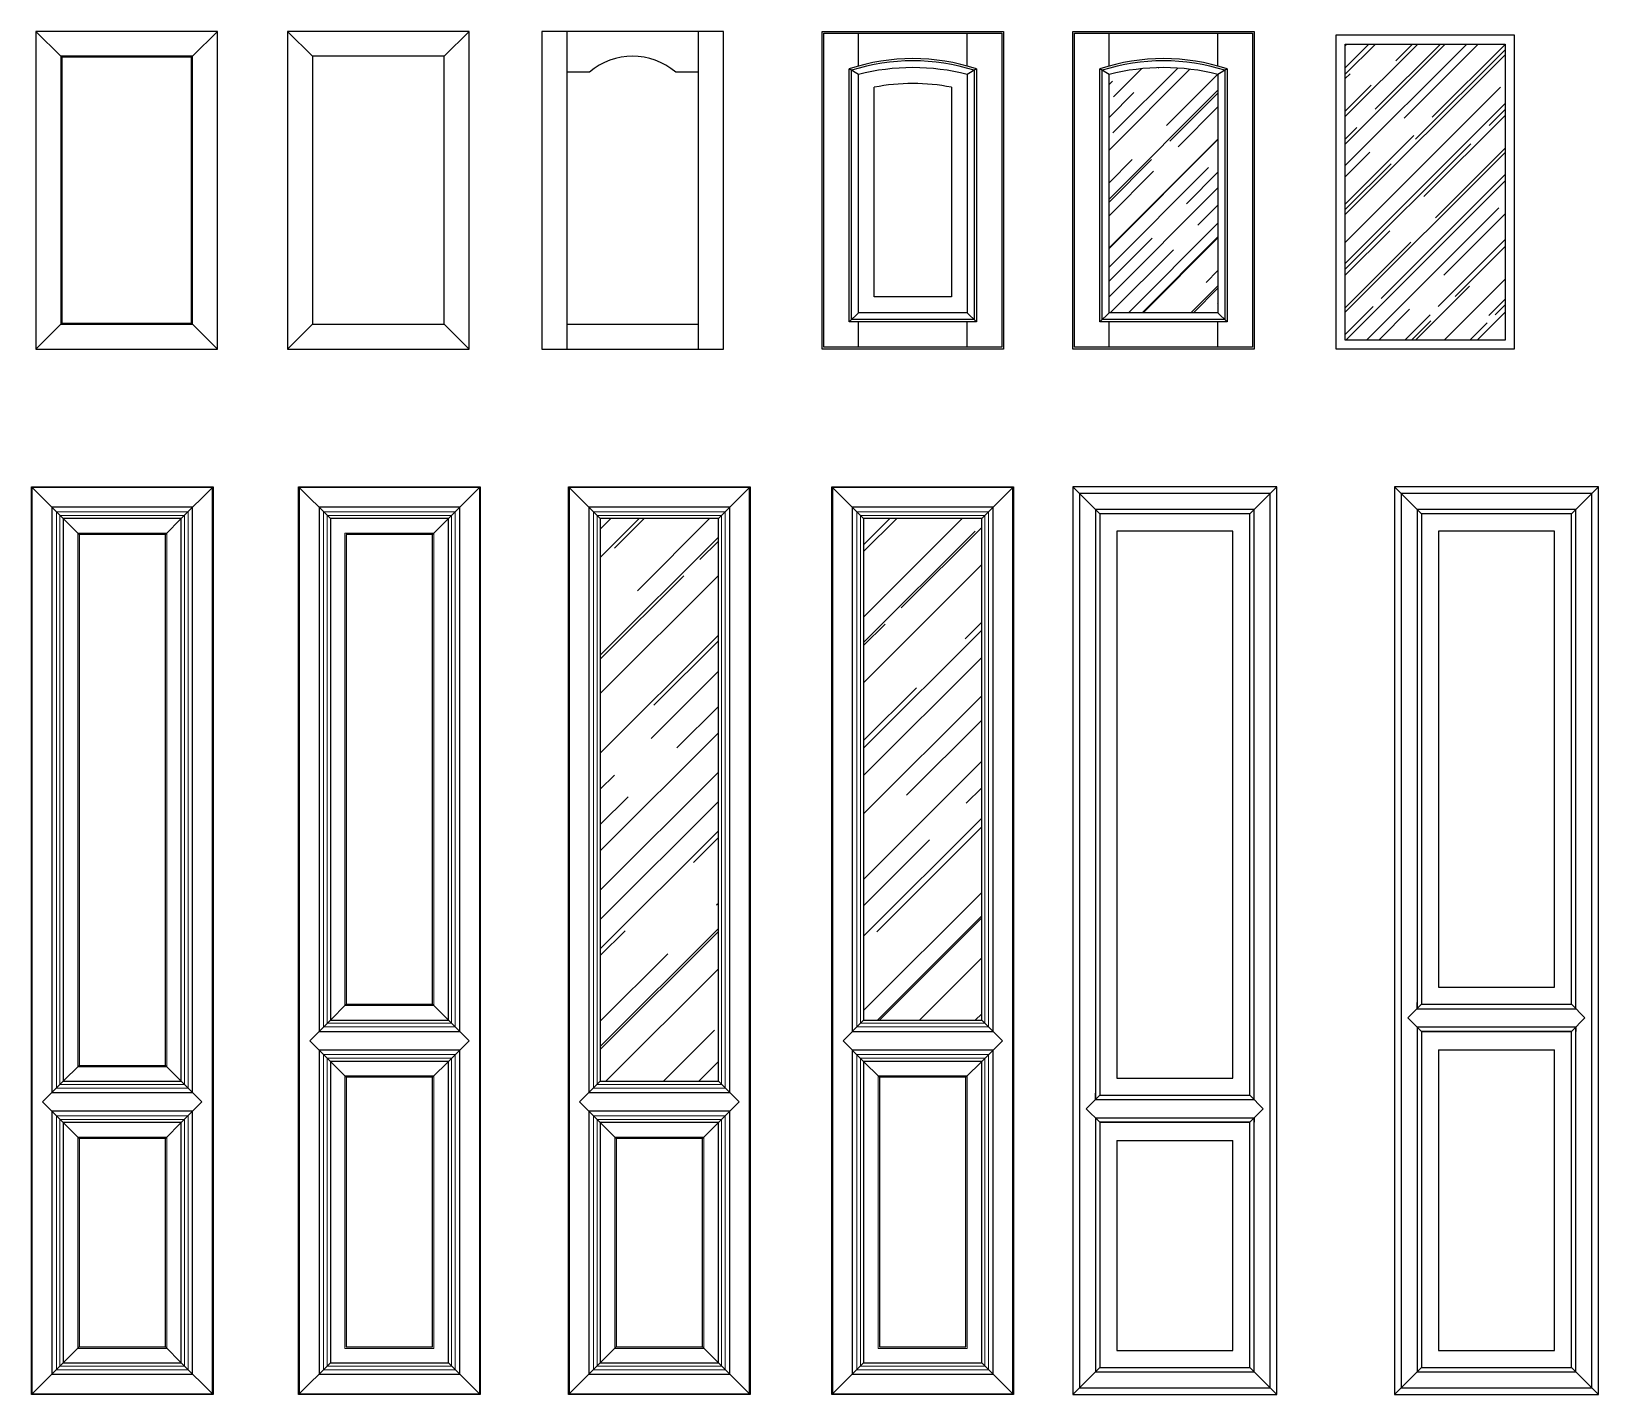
# Model space of a CAD drawing. Header units: inches. Extents: x 43475 to 46927, y 741 to 3744.
import ezdxf

# ---------------------------------------------------------------- set-up
doc = ezdxf.new("R2010")
doc.units = ezdxf.units.IN
doc.header["$MEASUREMENT"] = 0
doc.layers.add('主色线', color=29, linetype='Continuous', lineweight=5)
doc.layers.add('粗实线', color=7, linetype='Continuous')

msp = doc.modelspace()

# ---------------------------------------------------------------- hatches: boundary and pattern name
h = msp.add_hatch()
h.set_pattern_fill('AR-RROOF', color=4, scale=6, angle=45)
h.set_pattern_definition([(45, (-83818.34, -29406.15), (129.31569, 344.84184), [2286, -304.8, 762, -152.4]), (45, (-83728.9, -29208.95), (-251.08796, 35.5618), [457.2, -50.292, 914.4, -114.3]), (45, (-83856.05, -29260.67), (488.16672, 632.56924), [1219.2, -213.36, 609.6, -152.4])])
h.paths.add_polyline_path([(44728.5, 1431.1), (44988.6, 1431.1), (44988.6, 2670.7), (44728.5, 2670.7)])
h = msp.add_hatch()
h.set_pattern_fill('AR-RROOF', color=4, scale=6, angle=45)
h.set_pattern_definition([(45, (-84128.36, -29406.15), (129.31569, 344.84184), [2286, -304.8, 762, -152.4]), (45, (-84038.91, -29208.95), (-251.08796, 35.5618), [457.2, -50.292, 914.4, -114.3]), (45, (-84166.07, -29260.67), (488.16672, 632.56924), [1219.2, -213.36, 609.6, -152.4])])
h.paths.add_polyline_path([(45308.6, 1565.7), (45568.7, 1565.7), (45568.7, 2670.7), (45308.6, 2670.7)])
at = {"layer": '主色线'}
h = msp.add_hatch(dxfattribs=at)
h.set_pattern_fill('AR-RROOF', color=4, scale=3, angle=45, style=0)
h.set_pattern_definition([(45, (28527.71, 1663.125), (64.65784, 172.42092), [1143, -152.4, 381, -76.2]), (45, (28572.43, 1761.73), (-125.544, 17.7809), [228.6, -25.146, 457.2, -57.15]), (45, (28508.85, 1735.865), (244.08336, 316.28462), [609.6, -106.68, 304.8, -76.2])])
h.paths.add_polyline_path([(46369.5, 3063.9), (46721.5, 3063.9), (46721.5, 3715.9), (46369.5, 3715.9)])
h = msp.add_hatch(dxfattribs=at)
h.set_pattern_fill('AR-RROOF', color=4, scale=3, angle=45, style=0)
h.set_pattern_definition([(45, (-74620.494, -40906.59), (64.657844, 172.420918), [1143, -152.4, 381, -76.2]), (45, (-74575.77, -40807.99), (-125.54398, 17.78091), [228.6, -25.146, 457.2, -57.15]), (45, (-74639.35, -40833.85), (244.083361, 316.28462), [609.6, -106.68, 304.8, -76.2])])
edge = h.paths.add_edge_path()
edge.add_arc((45969, 3176.4), 487.5, 75.75, 104.25)
edge.add_line((45849, 3648.9), (45849, 3123.9))
edge.add_line((45849, 3123.9), (46089, 3123.9))
edge.add_line((46089, 3123.9), (46089, 3648.9))

# ---------------------------------------------------------------- linework, layer by layer
for p, q in [((43540.4, 3688.9), (43485.4, 3743.9)), ((43830.4, 3688.9), (43885.4, 3743.9)), ((44094.4, 3688.9), (44039.4, 3743.9)), ((44384.4, 3688.9), (44439.4, 3743.9)), ((44654.6, 3743.9), (44654.6, 3043.9)), ((44944.6, 3043.9), (44944.6, 3743.9)), ((45276.9, 3103.9), (45276.9, 3661.6)), ((45556.9, 3661.6), (45556.9, 3103.9)), ((45829, 3103.9), (45829, 3661.3)), ((46109, 3661.3), (46109, 3103.9)), ((44704.6, 3653.9), (44654.6, 3653.9)), ((44944.6, 3653.9), (44894.6, 3653.9)), ((45296.9, 3123.9), (45296.9, 3648.9)), ((45536.9, 3648.9), (45536.9, 3123.9)), ((45849, 3123.9), (45849, 3648.9)), ((46089, 3648.9), (46089, 3123.9)), ((45331.9, 3158.9), (45331.9, 3620.8)), ((45501.9, 3620.8), (45501.9, 3158.9)), ((45501.9, 3158.9), (45331.9, 3158.9)), ((45536.9, 3123.9), (45296.9, 3123.9)), ((46089, 3123.9), (45849, 3123.9)), ((43540.4, 3098.9), (43485.4, 3043.9)), ((43830.4, 3098.9), (43885.4, 3043.9)), ((44094.4, 3098.9), (44039.4, 3043.9)), ((44384.4, 3098.9), (44439.4, 3043.9)), ((44654.6, 3098.9), (44944.6, 3098.9)), ((45556.9, 3103.9), (45276.9, 3103.9)), ((46109, 3103.9), (45829, 3103.9)), ((46219, 2740.7, 0), (45769, 2740.7, 0)), ((45769, 2740.7, 0), (45769, 1340.7, 0)), ((46219, 1388.8, 0), (46219, 2740.7, 0)), ((46927.5, 2740.7, 0), (46477.5, 2740.7, 0)), ((46477.5, 2740.7, 0), (46477.5, 1540.7, 0)), ((46927.5, 1588.8, 0), (46927.5, 2740.7, 0)), ((46159, 2680.7, 0), (45829, 2680.7, 0)), ((45829, 2680.7, 0), (45829, 1400.7, 0)), ((46159, 1400.7, 0), (46159, 2680.7, 0)), ((46867.5, 2680.7, 0), (46537.5, 2680.7, 0)), ((46537.5, 2680.7, 0), (46537.5, 1600.7, 0)), ((46867.5, 1600.7, 0), (46867.5, 2680.7, 0)), ((46121.5, 2643.2, 0), (45866.5, 2643.2, 0)), ((45866.5, 2643.2, 0), (45866.5, 1438.2, 0)), ((46121.5, 1438.2, 0), (46121.5, 2643.2, 0)), ((46830, 2643.2, 0), (46575, 2643.2, 0)), ((46575, 2643.2, 0), (46575, 1638.2, 0)), ((46830, 1638.2, 0), (46830, 2643.2, 0)), ((46575, 1638.2, 0), (46830, 1638.2, 0)), ((46537.5, 1600.7, 0), (46507.5, 1570.7, 0)), ((46537.5, 1600.7, 0), (46867.5, 1600.7, 0)), ((46867.5, 1600.7, 0), (46897.4, 1570.7, 0)), ((46927.5, 740.7, 0), (46927.5, 1588.8, 0)), ((46507.5, 1570.7, 0), (46537.5, 1540.7, 0)), ((46897.4, 1570.7, 0), (46867.5, 1540.7, 0)), ((46477.5, 1540.7, 0), (46477.5, 740.7, 0)), ((46537.5, 1540.7, 0), (46537.5, 1480.7, 0)), ((46867.5, 1540.7, 0), (46537.5, 1540.7, 0)), ((46867.5, 1480.7, 0), (46867.5, 1540.7, 0)), ((46575, 1500.6, 0), (46575, 838.2, 0)), ((46575, 1500.6, 0), (46830, 1500.6, 0)), ((46830, 838.2, 0), (46830, 1500.6, 0)), ((46537.5, 1480.7, 0), (46537.5, 800.7, 0)), ((46867.5, 800.7, 0), (46867.5, 1480.7, 0)), ((45866.5, 1438.2, 0), (46121.5, 1438.2, 0)), ((45829, 1400.7, 0), (45799, 1370.7, 0)), ((45829, 1400.7, 0), (46159, 1400.7, 0)), ((46159, 1400.7, 0), (46188.9, 1370.7, 0)), ((46219, 740.7, 0), (46219, 1388.8, 0)), ((45799, 1370.7, 0), (45829, 1340.7, 0)), ((46188.9, 1370.7, 0), (46159, 1340.7, 0)), ((45769, 1340.7, 0), (45769, 740.7, 0)), ((45829, 1340.7, 0), (46159, 1340.7, 0)), ((45829, 1340.7, 0), (45829, 1280.7, 0)), ((46159, 1340.7, 0), (45829, 1340.7, 0)), ((46159, 1280.7, 0), (46159, 1340.7, 0)), ((45829, 1280.7, 0), (45829, 800.7, 0)), ((45866.5, 1300.6, 0), (45866.5, 838.2, 0)), ((45866.5, 1300.6, 0), (46121.5, 1300.6, 0)), ((46121.5, 838.2, 0), (46121.5, 1300.6, 0)), ((46159, 800.7, 0), (46159, 1280.7, 0)), ((45866.5, 838.2, 0), (46121.5, 838.2, 0)), ((46575, 838.2, 0), (46830, 838.2, 0)), ((45829, 800.7, 0), (46159, 800.7, 0)), ((46537.5, 800.7, 0), (46867.5, 800.7, 0)), ((45769, 740.7, 0), (46219, 740.7, 0)), ((46477.5, 740.7, 0), (46927.5, 740.7, 0))]:
    msp.add_line(p, q)
at = {"color": 250}
for p, q in [((43545.4, 2670.7, 0), (43475.4, 2740.7, 0)), ((43805.5, 2670.7, 0), (43875.5, 2740.7, 0)), ((44134, 2670.7, 0), (44064, 2740.7, 0)), ((44394.1, 2670.7, 0), (44464.1, 2740.7, 0)), ((44728.5, 2670.7, 0), (44658.5, 2740.7, 0)), ((44988.6, 2670.7, 0), (45058.6, 2740.7, 0)), ((45308.6, 2670.7, 0), (45238.6, 2740.7, 0)), ((45568.7, 2670.7, 0), (45638.7, 2740.7, 0)), ((46204, 2725.7, 0), (45784, 2725.7, 0)), ((45784, 2725.7, 0), (45784, 1340.7, 0)), ((46204, 1355.7, 0), (46204, 2725.7, 0)), ((46912.5, 2725.7, 0), (46492.5, 2725.7, 0)), ((46492.5, 2725.7, 0), (46492.5, 1540.7, 0)), ((46912.5, 1555.7, 0), (46912.5, 2725.7, 0)), ((43545.4, 2670.7, 0), (43580.4, 2635.7, 0)), ((43770.5, 2635.7, 0), (43805.5, 2670.7, 0)), ((44359.1, 2635.7, 0), (44394.1, 2670.7, 0)), ((46169, 2690.7, 0), (45819, 2690.7, 0)), ((45819, 2690.7, 0), (45819, 1390.7, 0)), ((46169, 1390.7, 0), (46169, 2690.7, 0)), ((46877.5, 2690.7, 0), (46527.5, 2690.7, 0)), ((46527.5, 2690.7, 0), (46527.5, 1590.7, 0)), ((46877.5, 1590.7, 0), (46877.5, 2690.7, 0)), ((44169, 1600.7, 0), (44134, 1565.7, 0)), ((44359.1, 1600.7, 0), (44394.1, 1565.7, 0)), ((46527.5, 1590.7, 0), (46527.5, 1604.8, 0)), ((46527.5, 1590.7, 0), (46877.5, 1590.7, 0)), ((46877.5, 1590.7, 0), (46877.5, 1604.8, 0)), ((44134, 1565.7, 0), (44088.5, 1520.2, 0)), ((44394.1, 1565.7, 0), (44439.6, 1520.2, 0)), ((45308.6, 1565.7, 0), (45263.1, 1520.2, 0)), ((45568.7, 1565.7, 0), (45614.2, 1520.2, 0)), ((46912.5, 755.7, 0), (46912.5, 1573.8, 0)), ((44134, 1474.8, 0), (44088.5, 1520.2, 0)), ((44394.1, 1474.8, 0), (44439.6, 1520.2, 0)), ((45308.6, 1474.8, 0), (45263.1, 1520.2, 0)), ((45568.7, 1474.8, 0), (45614.2, 1520.2, 0)), ((46492.5, 1540.7, 0), (46492.5, 755.7, 0)), ((46527.5, 1550.7, 0), (46877.5, 1550.7, 0)), ((46527.5, 1550.7, 0), (46527.5, 790.7, 0)), ((46527.5, 1550.7, 0), (46527.5, 1540.7, 0)), ((46877.5, 790.7, 0), (46877.5, 1550.7, 0)), ((46877.5, 1550.7, 0), (46877.5, 1540.7, 0)), ((43580.4, 1466.1, 0), (43545.4, 1431.1, 0)), ((43770.5, 1466.1, 0), (43805.5, 1431.1, 0)), ((44134, 1474.8, 0), (44169, 1439.8, 0)), ((44359.1, 1439.8, 0), (44394.1, 1474.8, 0)), ((45308.6, 1474.8, 0), (45343.6, 1439.8, 0)), ((45533.7, 1439.8, 0), (45568.7, 1474.8, 0)), ((43545.4, 1431.1, 0), (43499.9, 1385.6, 0)), ((43805.5, 1431.1, 0), (43850.9, 1385.6, 0)), ((44728.5, 1431.1, 0), (44683, 1385.6, 0)), ((44988.6, 1431.1, 0), (45034.1, 1385.6, 0)), ((43545.4, 1340.1, 0), (43499.9, 1385.6, 0)), ((43805.5, 1340.1, 0), (43850.9, 1385.6, 0)), ((44728.5, 1340.1, 0), (44683, 1385.6, 0)), ((44988.6, 1340.1, 0), (45034.1, 1385.6, 0)), ((45819, 1390.7, 0), (45819, 1404.8, 0)), ((45819, 1390.7, 0), (46169, 1390.7, 0)), ((46169, 1390.7, 0), (46169, 1404.8, 0)), ((45819, 1350.7, 0), (46169, 1350.7, 0)), ((45819, 1350.7, 0), (45819, 790.7, 0)), ((45819, 1350.7, 0), (45819, 1340.7, 0)), ((46169, 790.7, 0), (46169, 1350.7, 0)), ((46169, 1350.7, 0), (46169, 1340.7, 0)), ((46204, 755.7, 0), (46204, 1373.8, 0)), ((43545.4, 1340.1, 0), (43580.4, 1305.1, 0)), ((43770.5, 1305.1, 0), (43805.5, 1340.1, 0)), ((44728.5, 1340.1, 0), (44763.5, 1305.1, 0)), ((44953.6, 1305.1, 0), (44988.6, 1340.1, 0)), ((45784, 1340.7, 0), (45784, 755.7, 0)), ((43580.4, 845.7, 0), (43545.4, 810.7, 0)), ((43770.5, 845.7, 0), (43805.5, 810.7, 0)), ((44763.5, 845.7, 0), (44728.5, 810.7, 0)), ((44953.6, 845.7, 0), (44988.6, 810.7, 0)), ((43545.4, 810.7, 0), (43475.4, 740.7, 0)), ((43805.5, 810.7, 0), (43875.5, 740.7, 0)), ((44134, 810.7, 0), (44064, 740.7, 0)), ((44394.1, 810.7, 0), (44464.1, 740.7, 0)), ((44728.5, 810.7, 0), (44658.5, 740.7, 0)), ((44988.6, 810.7, 0), (45058.6, 740.7, 0)), ((45308.6, 810.7, 0), (45238.6, 740.7, 0)), ((45568.7, 810.7, 0), (45638.7, 740.7, 0)), ((45819, 790.7, 0), (46169, 790.7, 0)), ((46527.5, 790.7, 0), (46877.5, 790.7, 0)), ((45784, 755.7, 0), (46204, 755.7, 0)), ((46492.5, 755.7, 0), (46912.5, 755.7, 0))]:
    msp.add_line(p, q, dxfattribs=at)
at = {"color": 2}
msp.add_line((46537.5, 1540.7, 0), (46867.5, 1540.7, 0), dxfattribs=at)
for points in [[(43485.4, 3043.9), (43885.4, 3043.9), (43885.4, 3743.9), (43485.4, 3743.9)], [(44039.4, 3043.9), (44439.4, 3043.9), (44439.4, 3743.9), (44039.4, 3743.9)], [(44599.6, 3043.9), (44999.6, 3043.9), (44999.6, 3743.9), (44599.6, 3743.9)], [(45216.9, 3743.9), (45616.9, 3743.9), (45616.9, 3043.9), (45216.9, 3043.9)], [(45769, 3743.9), (46169, 3743.9), (46169, 3043.9), (45769, 3043.9)], [(43540.4, 3098.9), (43830.4, 3098.9), (43830.4, 3688.9), (43540.4, 3688.9)], [(43542.4, 3100.9), (43828.4, 3100.9), (43828.4, 3686.9), (43542.4, 3686.9)], [(44094.4, 3098.9), (44384.4, 3098.9), (44384.4, 3688.9), (44094.4, 3688.9)]]:
    msp.add_lwpolyline(points, close=True)
at = {"color": 250, "elevation": 0}
for points in [[(45829, 2680.7), (45769, 2740.7)], [(46159, 2680.7), (46219, 2740.7)], [(46537.5, 2680.7), (46477.5, 2740.7)], [(46867.5, 2680.7), (46927.5, 2740.7)], [(45829, 800.7), (45769, 740.7)], [(46219, 740.7), (46159, 800.7)], [(46537.5, 800.7), (46477.5, 740.7)], [(46927.5, 740.7), (46867.5, 800.7)]]:
    msp.add_lwpolyline(points, dxfattribs=at)
for centre, radius, start, end in [((44799.6, 3542.5), 146.4, 49.5503, 130.4497), ((45416.9, 3238.1), 445.8, 71.6952, 108.3048), ((45416.9, 3176.4), 487.5, 75.75, 104.25), ((45969, 3238.1), 445.8, 71.6952, 108.3048), ((45969, 3176.4), 487.5, 75.75, 104.25), ((45416.9, 3176.4), 452.5, 79.1729, 100.8271)]:
    msp.add_arc(centre, radius, start, end)
at = {"layer": '主色线', "color": 250, "lineweight": -3}
for p, q in [((45296.9, 3667.4), (45296.9, 3739.9)), ((45536.9, 3667.4), (45536.9, 3739.9)), ((45849, 3667.4), (45849, 3739.9)), ((46089, 3667.4), (46089, 3739.9)), ((45296.9, 3648.9), (45276.9, 3661.6)), ((45556.9, 3661.6), (45536.9, 3648.9)), ((45849, 3648.9), (45829, 3661.3)), ((46109, 3661.3), (46089, 3648.9)), ((45281.9, 3108.9), (45281.9, 3658.4)), ((45551.9, 3658.4), (45551.9, 3108.9)), ((45834, 3108.9), (45834, 3658.2)), ((46104, 3658.2), (46104, 3108.9)), ((45296.9, 3123.9), (45276.9, 3103.9)), ((45551.9, 3108.9), (45281.9, 3108.9)), ((45536.9, 3123.9), (45556.9, 3103.9)), ((45849, 3123.9), (45829, 3103.9)), ((46104, 3108.9), (45834, 3108.9)), ((46089, 3123.9), (46109, 3103.9)), ((45296.9, 3047.9), (45296.9, 3103.9)), ((45536.9, 3047.9), (45536.9, 3103.9)), ((45849, 3047.9), (45849, 3103.9)), ((46089, 3047.9), (46089, 3103.9))]:
    msp.add_line(p, q, dxfattribs=at)
at = {"layer": '主色线', "color": 250}
for p, q in [((43873.5, 2738.7, 0), (43477.4, 2738.7, 0)), ((43477.4, 2738.7, 0), (43477.4, 1363.1, 0)), ((43873.5, 1363.1, 0), (43873.5, 2738.7, 0)), ((44462.1, 2738.7, 0), (44066, 2738.7, 0)), ((44066, 2738.7, 0), (44066, 1497.7, 0)), ((44462.1, 1497.7, 0), (44462.1, 2738.7, 0)), ((45056.6, 2738.7, 0), (44660.5, 2738.7, 0)), ((44660.5, 2738.7, 0), (44660.5, 1363.1, 0)), ((45056.6, 1363.1, 0), (45056.6, 2738.7, 0)), ((45636.7, 2738.7, 0), (45240.6, 2738.7, 0)), ((45240.6, 2738.7, 0), (45240.6, 1497.7, 0)), ((45636.7, 1497.7, 0), (45636.7, 2738.7, 0)), ((44066, 1532.9, 0), (44066, 742.7, 0)), ((44462.1, 742.7, 0), (44462.1, 1532.9, 0)), ((45240.6, 1532.9, 0), (45240.6, 742.7, 0)), ((45636.7, 742.7, 0), (45636.7, 1532.9, 0)), ((43477.4, 1398.3, 0), (43477.4, 742.7, 0)), ((43873.5, 742.7, 0), (43873.5, 1398.3, 0)), ((44660.5, 1398.3, 0), (44660.5, 742.7, 0)), ((45056.6, 742.7, 0), (45056.6, 1398.3, 0)), ((43477.4, 742.7, 0), (43873.5, 742.7, 0)), ((44066, 742.7, 0), (44462.1, 742.7, 0)), ((44660.5, 742.7, 0), (45056.6, 742.7, 0)), ((45240.6, 742.7, 0), (45636.7, 742.7, 0))]:
    msp.add_line(p, q, dxfattribs=at)
at = {"layer": '主色线', "color": 250, "lineweight": -3}
for points in [[(45220.9, 3739.9), (45612.9, 3739.9), (45612.9, 3047.9), (45220.9, 3047.9)], [(45773, 3739.9), (46165, 3739.9), (46165, 3047.9), (45773, 3047.9)]]:
    msp.add_lwpolyline(points, close=True, dxfattribs=at)
at = {"layer": '主色线', "color": 7, "lineweight": -3, "true_color": 0xffffff}
for points in [[(46349.5, 3735.9), (46741.5, 3735.9), (46741.5, 3043.9), (46349.5, 3043.9)], [(46369.5, 3715.9), (46721.5, 3715.9), (46721.5, 3063.9), (46369.5, 3063.9)]]:
    msp.add_lwpolyline(points, close=True, dxfattribs=at)
at = {"layer": '主色线', "color": 250, "elevation": 0}
for points in [[(43530.4, 1416.1), (43820.5, 1416.1), (43820.5, 2685.7), (43530.4, 2685.7)], [(43538.4, 1424.1), (43812.5, 1424.1), (43812.5, 2677.7), (43538.4, 2677.7)], [(44119, 1550.7), (44409.1, 1550.7), (44409.1, 2685.7), (44119, 2685.7)], [(44127, 1558.7), (44401.1, 1558.7), (44401.1, 2677.7), (44127, 2677.7)], [(44713.5, 1416.1), (45003.6, 1416.1), (45003.6, 2685.7), (44713.5, 2685.7)], [(44721.5, 1424.1), (44995.6, 1424.1), (44995.6, 2677.7), (44721.5, 2677.7)], [(45293.6, 1550.7), (45583.7, 1550.7), (45583.7, 2685.7), (45293.6, 2685.7)], [(45301.6, 1558.7), (45575.7, 1558.7), (45575.7, 2677.7), (45301.6, 2677.7)], [(43577.4, 1463.1), (43773.5, 1463.1), (43773.5, 2638.7), (43577.4, 2638.7)], [(44166, 1597.7), (44362.1, 1597.7), (44362.1, 2638.7), (44166, 2638.7)], [(44119, 795.7), (44409.1, 795.7), (44409.1, 1489.8), (44119, 1489.8)], [(45293.6, 795.7), (45583.7, 795.7), (45583.7, 1489.8), (45293.6, 1489.8)], [(44127, 803.7), (44401.1, 803.7), (44401.1, 1481.8), (44127, 1481.8)], [(45301.6, 803.7), (45575.7, 803.7), (45575.7, 1481.8), (45301.6, 1481.8)], [(44166, 842.7), (44362.1, 842.7), (44362.1, 1442.8), (44166, 1442.8)], [(45340.6, 842.7), (45536.7, 842.7), (45536.7, 1442.8), (45340.6, 1442.8)], [(43530.4, 795.7), (43820.5, 795.7), (43820.5, 1355.1), (43530.4, 1355.1)], [(43538.4, 803.7), (43812.5, 803.7), (43812.5, 1347.1), (43538.4, 1347.1)], [(44713.5, 795.7), (45003.6, 795.7), (45003.6, 1355.1), (44713.5, 1355.1)], [(44721.5, 803.7), (44995.6, 803.7), (44995.6, 1347.1), (44721.5, 1347.1)], [(43577.4, 842.7), (43773.5, 842.7), (43773.5, 1308.1), (43577.4, 1308.1)], [(44760.5, 842.7), (44956.6, 842.7), (44956.6, 1308.1), (44760.5, 1308.1)]]:
    msp.add_lwpolyline(points, close=True, dxfattribs=at)
at = {"layer": '主色线', "color": 250, "lineweight": -3}
for centre, radius, start, end in [((45416.9, 3225.8), 453.1, 72.6655, 107.3345), ((45969, 3227.6), 451.3, 72.5926, 107.4074)]:
    msp.add_arc(centre, radius, start, end, dxfattribs=at)
at = {"layer": '粗实线', "elevation": 0}
for points in [[(43475.4, 2740.7), (43875.5, 2740.7), (43875.5, 740.7), (43475.4, 740.7)], [(44064, 2740.7), (44464.1, 2740.7), (44464.1, 740.7), (44064, 740.7)], [(44658.5, 2740.7), (45058.6, 2740.7), (45058.6, 740.7), (44658.5, 740.7)], [(45238.6, 2740.7), (45638.7, 2740.7), (45638.7, 740.7), (45238.6, 740.7)], [(43520.4, 1406.1), (43830.5, 1406.1), (43830.5, 2695.7), (43520.4, 2695.7)], [(44109, 1540.7), (44419.1, 1540.7), (44419.1, 2695.7), (44109, 2695.7)], [(44703.5, 1406.1), (45013.6, 1406.1), (45013.6, 2695.7), (44703.5, 2695.7)], [(45283.6, 1540.7), (45593.7, 1540.7), (45593.7, 2695.7), (45283.6, 2695.7)], [(43545.4, 1431.1), (43805.5, 1431.1), (43805.5, 2670.7), (43545.4, 2670.7)], [(44134, 1565.7), (44394.1, 1565.7), (44394.1, 2670.7), (44134, 2670.7)], [(44728.5, 1431.1), (44988.6, 1431.1), (44988.6, 2670.7), (44728.5, 2670.7)], [(45308.6, 1565.7), (45568.7, 1565.7), (45568.7, 2670.7), (45308.6, 2670.7)], [(43580.4, 1466.1), (43770.5, 1466.1), (43770.5, 2635.7), (43580.4, 2635.7)], [(44169, 1600.7), (44359.1, 1600.7), (44359.1, 2635.7), (44169, 2635.7)], [(44109, 785.7), (44419.1, 785.7), (44419.1, 1499.8), (44109, 1499.8)], [(45283.6, 785.7), (45593.7, 785.7), (45593.7, 1499.8), (45283.6, 1499.8)], [(44134, 810.7), (44394.1, 810.7), (44394.1, 1474.8), (44134, 1474.8)], [(45308.6, 810.7), (45568.7, 810.7), (45568.7, 1474.8), (45308.6, 1474.8)], [(44169, 845.7), (44359.1, 845.7), (44359.1, 1439.8), (44169, 1439.8)], [(45343.6, 845.7), (45533.7, 845.7), (45533.7, 1439.8), (45343.6, 1439.8)], [(43520.4, 785.7), (43830.5, 785.7), (43830.5, 1365.1), (43520.4, 1365.1)], [(44703.5, 785.7), (45013.6, 785.7), (45013.6, 1365.1), (44703.5, 1365.1)], [(43545.4, 810.7), (43805.5, 810.7), (43805.5, 1340.1), (43545.4, 1340.1)], [(44728.5, 810.7), (44988.6, 810.7), (44988.6, 1340.1), (44728.5, 1340.1)], [(43580.4, 845.7), (43770.5, 845.7), (43770.5, 1305.1), (43580.4, 1305.1)], [(44763.5, 845.7), (44953.6, 845.7), (44953.6, 1305.1), (44763.5, 1305.1)]]:
    msp.add_lwpolyline(points, close=True, dxfattribs=at)

doc.saveas('drawing.dxf')
